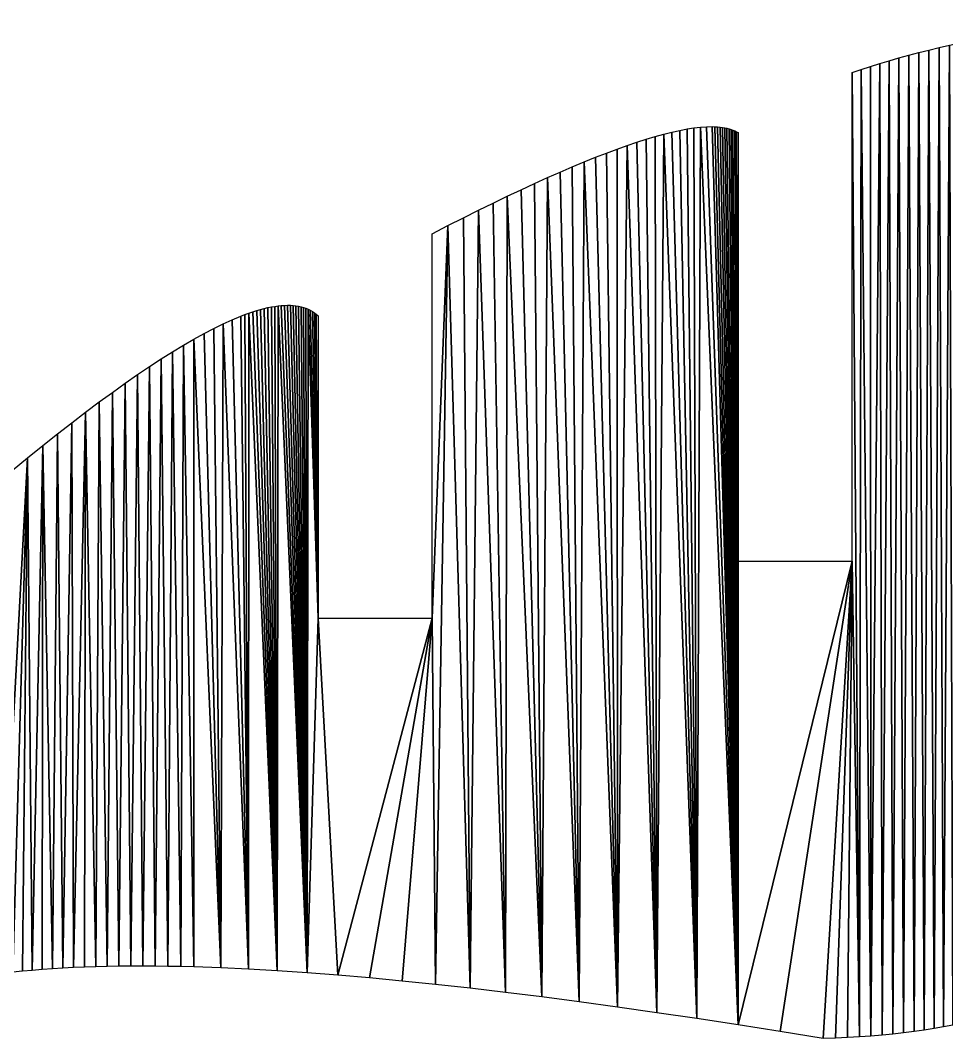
# Model space of a CAD drawing. Extents: x 10 to 917, y 10 to 841.
# Drawn here: x 148.1 to 199.5, y 770.6 to 827.2 of the extents above; entities that cross this region are included whole.
import ezdxf

# ---------------------------------------------------------------- set-up
doc = ezdxf.new("R2010")
doc.units = 0
doc.header["$MEASUREMENT"] = 0
doc.layers.get('0').update_dxf_attribs({"linetype": 'CONTINUOUS'})

msp = doc.modelspace()

# ---------------------------------------------------------------- linework, layer by layer
for p, q in [((199.13, 825.721), (199.712, 825.858)), ((196.891, 825.142), (197.437, 825.292)), ((197.437, 825.292), (197.993, 825.439)), ((197.993, 825.439), (198.557, 825.582)), ((198.557, 825.582), (199.13, 825.721)), ((195.307, 824.673), (195.826, 824.833)), ((195.826, 824.833), (196.354, 824.989)), ((196.354, 824.989), (196.891, 825.142)), ((194.295, 824.343), (194.797, 824.51)), ((194.295, 797.166), (194.295, 824.343)), ((194.797, 824.51), (195.307, 824.673)), ((186.208, 821.321), (186.525, 821.327)), ((186.525, 821.327), (186.675, 821.323)), ((182.86, 820.63), (183.357, 820.779)), ((183.357, 820.779), (183.832, 820.91)), ((183.832, 820.91), (184.284, 821.023)), ((184.284, 821.023), (184.714, 821.118)), ((184.714, 821.118), (185.121, 821.195)), ((185.121, 821.195), (185.506, 821.255)), ((185.506, 821.255), (185.868, 821.297)), ((185.868, 821.297), (186.208, 821.321)), ((186.675, 821.323), (186.82, 821.315)), ((186.82, 821.315), (186.958, 821.303)), ((186.958, 821.303), (187.092, 821.286)), ((187.092, 821.286), (187.219, 821.264)), ((187.219, 821.264), (187.341, 821.239)), ((187.341, 821.239), (187.458, 821.208)), ((187.458, 821.208), (187.568, 821.174)), ((187.568, 821.174), (187.673, 821.134)), ((187.673, 821.134), (187.773, 821.091)), ((187.773, 821.091), (187.867, 821.042)), ((187.867, 821.042), (187.955, 820.99)), ((187.955, 820.99), (187.955, 797.166)), ((181.233, 820.077), (181.798, 820.279)), ((181.798, 820.279), (182.34, 820.463)), ((182.34, 820.463), (182.86, 820.63)), ((180.036, 819.619), (180.646, 819.857)), ((180.646, 819.857), (181.233, 820.077)), ((178.071, 818.798), (178.748, 819.09)), ((178.748, 819.09), (179.403, 819.363)), ((179.403, 819.363), (180.036, 819.619)), ((177.371, 818.489), (178.071, 818.798)), ((175.903, 817.817), (176.648, 818.162)), ((176.648, 818.162), (177.371, 818.489)), ((174.346, 817.074), (175.136, 817.455)), ((175.136, 817.455), (175.903, 817.817)), ((173.533, 816.676), (174.346, 817.074)), ((171.84, 815.826), (172.698, 816.26)), ((172.698, 816.26), (173.533, 816.676)), ((170.96, 815.374), (171.84, 815.826)), ((170.96, 794.007), (170.96, 815.374)), ((161.221, 811.103), (161.431, 811.163)), ((161.431, 811.163), (161.636, 811.217)), ((161.636, 811.217), (161.835, 811.263)), ((161.835, 811.263), (162.029, 811.303)), ((162.029, 811.303), (162.218, 811.335)), ((162.218, 811.335), (162.402, 811.361)), ((162.402, 811.361), (162.58, 811.379)), ((162.58, 811.379), (162.753, 811.39)), ((162.753, 811.39), (162.921, 811.395)), ((162.921, 811.395), (163.083, 811.392)), ((163.083, 811.392), (163.24, 811.382)), ((163.24, 811.382), (163.392, 811.366)), ((163.392, 811.366), (163.539, 811.342)), ((163.539, 811.342), (163.68, 811.311)), ((163.68, 811.311), (163.816, 811.273)), ((163.816, 811.273), (163.947, 811.229)), ((163.947, 811.229), (164.072, 811.177)), ((164.072, 811.177), (164.192, 811.118)), ((159.35, 810.365), (159.85, 810.592)), ((159.85, 810.592), (160.328, 810.79)), ((160.328, 810.79), (160.559, 810.879)), ((160.559, 810.879), (160.785, 810.96)), ((160.785, 810.96), (161.006, 811.035)), ((161.006, 811.035), (161.221, 811.103)), ((164.192, 811.118), (164.307, 811.052)), ((164.307, 811.052), (164.417, 810.979)), ((164.417, 810.979), (164.521, 810.899)), ((164.521, 810.899), (164.62, 810.812)), ((164.62, 810.812), (164.62, 794.007)), ((158.288, 809.828), (158.83, 810.11)), ((158.83, 810.11), (159.35, 810.365)), ((157.141, 809.178), (157.725, 809.517)), ((157.725, 809.517), (158.288, 809.828)), ((156.536, 808.811), (157.141, 809.178)), ((155.263, 807.992), (155.91, 808.416)), ((155.91, 808.416), (156.536, 808.811)), ((154.594, 807.541), (155.263, 807.992)), ((153.904, 807.061), (154.594, 807.541)), ((153.193, 806.554), (153.904, 807.061)), ((152.461, 806.018), (153.193, 806.554)), ((151.708, 805.454), (152.461, 806.018)), ((150.934, 804.862), (151.708, 805.454)), ((150.138, 804.242), (150.934, 804.862)), ((149.322, 803.594), (150.138, 804.242)), ((148.484, 802.918), (149.322, 803.594)), ((147.625, 802.214), (148.484, 802.918)), ((187.955, 797.166), (194.295, 797.166)), ((164.62, 794.007), (170.96, 794.007)), ((148.192, 774.373), (147.663, 774.317)), ((148.735, 774.424), (148.192, 774.373)), ((149.291, 774.47), (148.735, 774.424)), ((149.86, 774.511), (149.291, 774.47)), ((150.442, 774.546), (149.86, 774.511)), ((151.037, 774.577), (150.442, 774.546)), ((151.646, 774.603), (151.037, 774.577)), ((152.268, 774.624), (151.646, 774.603)), ((152.903, 774.64), (152.268, 774.624)), ((153.551, 774.651), (152.903, 774.64)), ((154.213, 774.657), (153.551, 774.651)), ((154.887, 774.659), (154.213, 774.657)), ((155.575, 774.655), (154.887, 774.659)), ((156.276, 774.646), (155.575, 774.655)), ((156.99, 774.632), (156.276, 774.646)), ((157.718, 774.613), (156.99, 774.632)), ((159.212, 774.561), (157.718, 774.613)), ((160.759, 774.489), (159.212, 774.561)), ((162.359, 774.396), (160.759, 774.489)), ((164.012, 774.284), (162.359, 774.396)), ((165.718, 774.152), (164.012, 774.284)), ((167.476, 774.001), (165.718, 774.152)), ((169.287, 773.829), (167.476, 774.001)), ((171.151, 773.637), (169.287, 773.829)), ((173.068, 773.426), (171.151, 773.637)), ((175.037, 773.195), (173.068, 773.426)), ((177.059, 772.943), (175.037, 773.195)), ((179.134, 772.672), (177.059, 772.943)), ((181.262, 772.381), (179.134, 772.672)), ((183.442, 772.07), (181.262, 772.381)), ((185.676, 771.74), (183.442, 772.07)), ((187.962, 771.389), (185.676, 771.74)), ((190.3, 771.019), (187.962, 771.389)), ((192.692, 770.628), (190.3, 771.019)), ((197.158, 770.95), (196.566, 770.883)), ((197.736, 771.023), (197.158, 770.95)), ((198.299, 771.103), (197.736, 771.023)), ((198.847, 771.19), (198.299, 771.103)), ((199.379, 771.284), (198.847, 771.19)), ((199.896, 771.385), (199.379, 771.284)), ((193.375, 770.654), (192.692, 770.628)), ((194.044, 770.686), (193.375, 770.654)), ((194.697, 770.725), (194.044, 770.686)), ((195.335, 770.771), (194.697, 770.725)), ((195.958, 770.824), (195.335, 770.771)), ((196.566, 770.883), (195.958, 770.824))]:
    msp.add_line(p, q)

# ---------------------------------------------------------------- meshes
mesh = msp.add_polyface()
corners = [(197.736, 771.023), (197.993, 825.439), (198.299, 771.103), (198.557, 825.582), (198.847, 771.19), (199.13, 825.721), (199.379, 771.284), (199.712, 825.858), (199.896, 771.385), (200.304, 825.991), (200.399, 771.493), (200.904, 826.12), (200.886, 771.607), (201.358, 771.728), (201.513, 826.247), (201.815, 771.857), (202.131, 826.369), (202.258, 771.992), (202.758, 826.489), (202.685, 772.133), (203.096, 772.282), (203.395, 826.605), (203.493, 772.438), (204.04, 826.718), (203.875, 772.6), (204.242, 772.77), (204.694, 826.828), (204.593, 772.946), (204.93, 773.129), (205.358, 826.934), (205.251, 773.319), (205.558, 773.515), (206.03, 827.037), (205.849, 773.719), (206.125, 773.929), (206.711, 827.136), (206.386, 774.147), (206.632, 774.371), (206.863, 774.602), (207.401, 827.232), (207.079, 774.84), (207.192, 774.94), (207.31, 775.038), (207.434, 775.134)]
mesh.append_faces([[corners[k] for k in face] for face in [(0, 1, 2), (2, 3, 4), (4, 5, 6), (6, 7, 8), (8, 9, 10), (10, 11, 12), (12, 11, 13), (13, 14, 15), (15, 16, 17), (17, 18, 19), (19, 18, 20), (20, 21, 22), (22, 23, 24), (24, 23, 25), (25, 26, 27), (27, 26, 28), (28, 29, 30), (30, 29, 31), (31, 32, 33), (33, 32, 34), (34, 35, 36), (36, 35, 37), (37, 35, 38), (38, 39, 40), (40, 39, 41), (41, 39, 42), (42, 39, 43)]], dxfattribs={"vtx0": -1, "vtx1": -1})
mesh.append_faces([[corners[k] for k in face] for face in [(2, 1, 3), (4, 3, 5), (6, 5, 7), (8, 7, 9), (10, 9, 11), (13, 11, 14), (15, 14, 16), (17, 16, 18), (20, 18, 21), (22, 21, 23), (25, 23, 26), (28, 26, 29), (31, 29, 32), (34, 32, 35), (38, 35, 39)]], dxfattribs={"vtx0": -1, "vtx2": -1})
mesh = msp.add_polyface()
corners = [(183.442, 772.07), (183.357, 820.779), (183.832, 820.91), (185.676, 771.74), (184.284, 821.023), (184.714, 821.118), (185.121, 821.195), (185.506, 821.255), (185.868, 821.297), (187.962, 771.389), (186.208, 821.321), (186.525, 821.327), (186.675, 821.323), (186.82, 821.315), (186.958, 821.303), (187.092, 821.286), (187.219, 821.264), (187.341, 821.239), (187.458, 821.208), (187.568, 821.174), (187.673, 821.134), (187.773, 821.091), (187.867, 821.042), (187.955, 797.166), (187.955, 820.99), (194.295, 797.166), (190.3, 771.019), (192.692, 770.628), (193.375, 770.654), (194.044, 770.686), (194.697, 770.725), (194.295, 824.343), (194.797, 824.51), (195.335, 770.771), (195.307, 824.673), (195.826, 824.833), (195.958, 770.824), (196.354, 824.989), (196.566, 770.883), (196.891, 825.142), (197.158, 770.95), (197.437, 825.292), (197.736, 771.023), (197.993, 825.439)]
mesh.append_faces([[corners[k] for k in face] for face in [(23, 22, 24)]], dxfattribs={"vtx0": -1})
mesh.append_faces([[corners[k] for k in face] for face in [(0, 2, 3), (3, 8, 9), (9, 25, 26), (26, 25, 27), (27, 25, 28), (28, 25, 29), (29, 25, 30), (30, 32, 33), (33, 35, 36), (36, 37, 38), (38, 39, 40), (40, 41, 42)]], dxfattribs={"vtx0": -1, "vtx1": -1})
mesh.append_faces([[corners[k] for k in face] for face in [(9, 22, 23)]], dxfattribs={"vtx0": -1, "vtx1": -1, "vtx2": -1})
mesh.append_faces([[corners[k] for k in face] for face in [(0, 1, 2), (3, 2, 4), (3, 4, 5), (3, 5, 6), (3, 6, 7), (3, 7, 8), (9, 8, 10), (9, 10, 11), (9, 11, 12), (9, 12, 13), (9, 13, 14), (9, 14, 15), (9, 15, 16), (9, 16, 17), (9, 17, 18), (9, 18, 19), (9, 19, 20), (9, 20, 21), (9, 21, 22), (9, 23, 25), (30, 25, 31), (30, 31, 32), (33, 32, 34), (33, 34, 35), (36, 35, 37), (38, 37, 39), (40, 39, 41), (42, 41, 43)]], dxfattribs={"vtx0": -1, "vtx2": -1})
mesh = msp.add_polyface()
corners = [(164.012, 774.284), (163.24, 811.382), (163.392, 811.366), (163.539, 811.342), (163.68, 811.311), (163.816, 811.273), (163.947, 811.229), (164.072, 811.177), (164.62, 794.007), (165.718, 774.152), (164.192, 811.118), (164.307, 811.052), (164.417, 810.979), (164.521, 810.899), (164.62, 810.812), (170.96, 794.007), (167.476, 774.001), (169.287, 773.829), (171.151, 773.637), (171.84, 815.826), (170.96, 815.374), (173.068, 773.426), (172.698, 816.26), (173.533, 816.676), (175.037, 773.195), (174.346, 817.074), (175.136, 817.455), (177.059, 772.943), (175.903, 817.817), (176.648, 818.162), (177.371, 818.489), (179.134, 772.672), (178.071, 818.798), (178.748, 819.09), (179.403, 819.363), (181.262, 772.381), (180.036, 819.619), (180.646, 819.857), (181.233, 820.077), (181.798, 820.279), (183.442, 772.07), (182.34, 820.463), (182.86, 820.63), (183.357, 820.779)]
mesh.append_faces([[corners[k] for k in face] for face in [(8, 13, 14), (19, 15, 20)]], dxfattribs={"vtx0": -1})
mesh.append_faces([[corners[k] for k in face] for face in [(0, 8, 9), (9, 15, 16), (16, 15, 17), (17, 15, 18), (18, 19, 21), (21, 23, 24), (24, 26, 27), (27, 30, 31), (31, 34, 35), (35, 39, 40)]], dxfattribs={"vtx0": -1, "vtx1": -1})
mesh.append_faces([[corners[k] for k in face] for face in [(0, 7, 8), (15, 19, 18)]], dxfattribs={"vtx0": -1, "vtx1": -1, "vtx2": -1})
mesh.append_faces([[corners[k] for k in face] for face in [(0, 1, 2), (0, 2, 3), (0, 3, 4), (0, 4, 5), (0, 5, 6), (0, 6, 7), (8, 7, 10), (8, 10, 11), (8, 11, 12), (8, 12, 13), (9, 8, 15), (21, 19, 22), (21, 22, 23), (24, 23, 25), (24, 25, 26), (27, 26, 28), (27, 28, 29), (27, 29, 30), (31, 30, 32), (31, 32, 33), (31, 33, 34), (35, 34, 36), (35, 36, 37), (35, 37, 38), (35, 38, 39), (40, 39, 41), (40, 41, 42), (40, 42, 43)]], dxfattribs={"vtx0": -1, "vtx2": -1})
mesh = msp.add_polyface()
corners = [(151.646, 774.603), (151.708, 805.454), (152.268, 774.624), (152.461, 806.018), (152.903, 774.64), (153.193, 806.554), (153.551, 774.651), (153.904, 807.061), (154.213, 774.657), (154.594, 807.541), (154.887, 774.659), (155.263, 807.992), (155.575, 774.655), (155.91, 808.416), (156.276, 774.646), (156.536, 808.811), (156.99, 774.632), (157.141, 809.178), (157.718, 774.613), (157.725, 809.517), (159.212, 774.561), (158.288, 809.828), (158.83, 810.11), (159.35, 810.365), (160.759, 774.489), (159.85, 810.592), (160.328, 810.79), (160.559, 810.879), (160.785, 810.96), (162.359, 774.396), (161.006, 811.035), (161.221, 811.103), (161.431, 811.163), (161.636, 811.217), (161.835, 811.263), (162.029, 811.303), (162.218, 811.335), (162.402, 811.361), (164.012, 774.284), (162.58, 811.379), (162.753, 811.39), (162.921, 811.395), (163.083, 811.392), (163.24, 811.382)]
mesh.append_faces([[corners[k] for k in face] for face in [(0, 1, 2), (2, 3, 4), (4, 5, 6), (6, 7, 8), (8, 9, 10), (10, 11, 12), (12, 13, 14), (14, 15, 16), (16, 17, 18), (18, 19, 20), (20, 23, 24), (24, 28, 29), (29, 37, 38)]], dxfattribs={"vtx0": -1, "vtx1": -1})
mesh.append_faces([[corners[k] for k in face] for face in [(2, 1, 3), (4, 3, 5), (6, 5, 7), (8, 7, 9), (10, 9, 11), (12, 11, 13), (14, 13, 15), (16, 15, 17), (18, 17, 19), (20, 19, 21), (20, 21, 22), (20, 22, 23), (24, 23, 25), (24, 25, 26), (24, 26, 27), (24, 27, 28), (29, 28, 30), (29, 30, 31), (29, 31, 32), (29, 32, 33), (29, 33, 34), (29, 34, 35), (29, 35, 36), (29, 36, 37), (38, 37, 39), (38, 39, 40), (38, 40, 41), (38, 41, 42), (38, 42, 43)]], dxfattribs={"vtx0": -1, "vtx2": -1})
mesh = msp.add_polyface()
corners = [(148.484, 802.918), (147.625, 786.988), (147.625, 802.214), (147.663, 774.317), (148.192, 774.373), (148.735, 774.424), (149.322, 803.594), (149.291, 774.47), (149.86, 774.511), (150.138, 804.242), (150.442, 774.546), (150.934, 804.862), (151.037, 774.577), (151.708, 805.454), (151.646, 774.603), (137.461, 772.281), (137.377, 797.181), (137.671, 797.254), (138.229, 772.407), (137.967, 797.332), (138.263, 797.415), (139.015, 772.547), (138.56, 797.503), (138.859, 797.597), (139.459, 797.799), (139.819, 772.703), (140.063, 798.022), (140.641, 772.874), (140.672, 798.265), (141.48, 773.059), (141.284, 786.988), (141.284, 798.529), (142.338, 773.26), (142.709, 773.376), (143.093, 773.486), (143.491, 773.592), (143.901, 773.692), (144.325, 773.788), (144.763, 773.878), (145.213, 773.964), (145.676, 774.044), (146.153, 774.12), (146.643, 774.191), (147.146, 774.256)]
mesh.append_faces([[corners[k] for k in face] for face in [(0, 1, 2), (30, 28, 31)]], dxfattribs={"vtx0": -1})
mesh.append_faces([[corners[k] for k in face] for face in [(3, 0, 4), (4, 0, 5), (5, 6, 7), (7, 6, 8), (8, 9, 10), (10, 11, 12), (12, 13, 14), (15, 17, 18), (18, 20, 21), (21, 24, 25), (25, 26, 27), (27, 28, 29), (29, 1, 32), (32, 1, 33), (33, 1, 34), (34, 1, 35), (35, 1, 36), (36, 1, 37), (37, 1, 38), (38, 1, 39), (39, 1, 40), (40, 1, 41), (41, 1, 42), (42, 1, 43), (43, 1, 3)]], dxfattribs={"vtx0": -1, "vtx1": -1})
mesh.append_faces([[corners[k] for k in face] for face in [(1, 0, 3), (29, 28, 30)]], dxfattribs={"vtx0": -1, "vtx1": -1, "vtx2": -1})
mesh.append_faces([[corners[k] for k in face] for face in [(5, 0, 6), (8, 6, 9), (10, 9, 11), (12, 11, 13), (15, 16, 17), (18, 17, 19), (18, 19, 20), (21, 20, 22), (21, 22, 23), (21, 23, 24), (25, 24, 26), (27, 26, 28), (29, 30, 1)]], dxfattribs={"vtx0": -1, "vtx2": -1})

doc.saveas('drawing.dxf')
